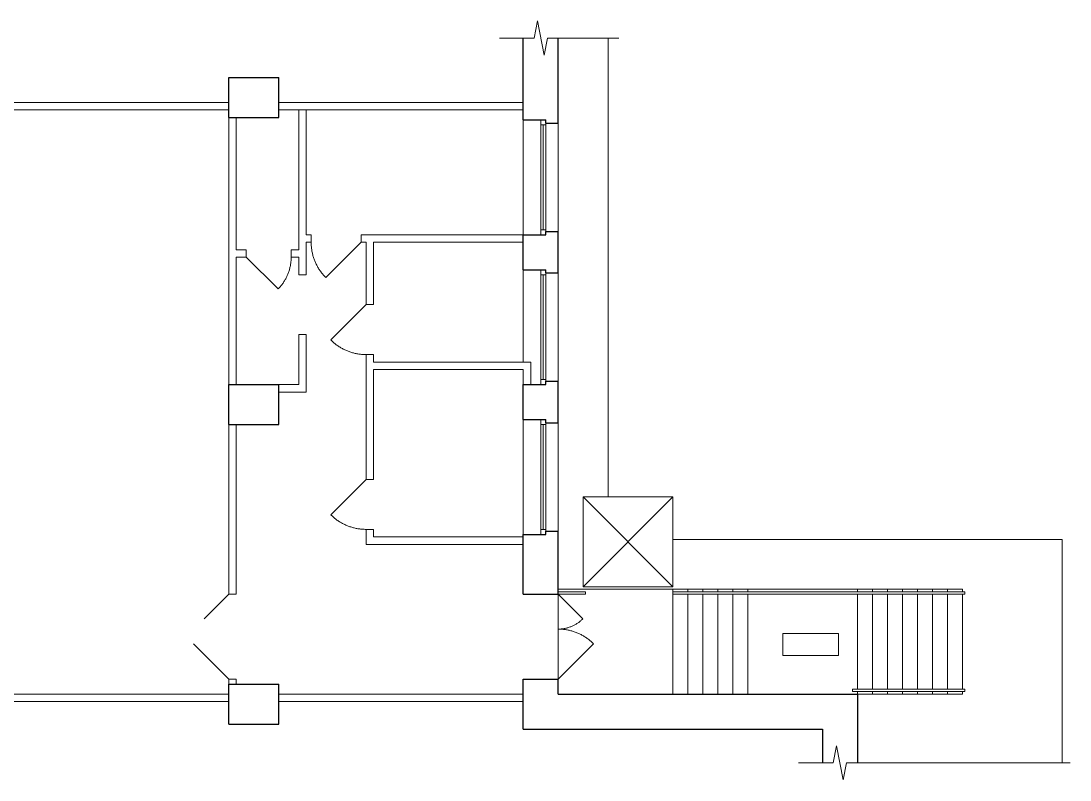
# Model space of a CAD drawing. Header units: metres. Extents: x 3.5 to 45.5, y 1.1 to 40.1.
# Drawn here: x 24.51 to 45.53, y 7.28 to 22.48 of the extents above; entities that cross this region are included whole.
import ezdxf

# ---------------------------------------------------------------- set-up
doc = ezdxf.new("R2010")
doc.units = ezdxf.units.M
doc.header["$MEASUREMENT"] = 0

msp = doc.modelspace()

# ---------------------------------------------------------------- linework, layer by layer
at = {"lineweight": 0}
for p, q in [((34.792, 22.139), (34.858, 22.482)), ((34.858, 22.482), (34.991, 21.797)), ((34.096, 22.139), (34.792, 22.139)), ((34.991, 21.797), (35.057, 22.139)), ((35.057, 22.139), (36.485, 22.139)), ((34.571, 18.201), (34.571, 20.501)), ((35.271, 18.266), (35.271, 20.436)), ((34.571, 15.651), (34.571, 17.501)), ((35.271, 15.266), (35.271, 17.436)), ((34.571, 12.201), (34.571, 14.501)), ((35.271, 12.266), (35.271, 14.436)), ((37.871, 11.051), (37.871, 11.101)), ((37.871, 9.001), (37.871, 11.001)), ((38.171, 11.051), (38.171, 11.101)), ((38.171, 9.001), (38.171, 11.001)), ((38.471, 11.051), (38.471, 11.101)), ((38.471, 9.001), (38.471, 11.001)), ((38.771, 11.051), (38.771, 11.101)), ((38.771, 9.001), (38.771, 11.001)), ((41.571, 11.051), (41.571, 11.101)), ((41.571, 9.101), (41.571, 11.001)), ((41.871, 11.051), (41.871, 11.101)), ((41.871, 9.101), (41.871, 11.001)), ((42.171, 11.051), (42.171, 11.101)), ((42.171, 9.101), (42.171, 11.001)), ((42.471, 11.051), (42.471, 11.101)), ((42.471, 9.101), (42.471, 11.001)), ((42.771, 11.051), (42.771, 11.101)), ((42.771, 9.101), (42.771, 11.001)), ((43.071, 11.051), (43.071, 11.101)), ((43.071, 9.101), (43.071, 11.001)), ((41.571, 9.001), (41.571, 9.051)), ((41.871, 9.001), (41.871, 9.051)), ((42.171, 9.001), (42.171, 9.051)), ((42.471, 9.001), (42.471, 9.051)), ((42.771, 9.001), (42.771, 9.051)), ((43.071, 9.001), (43.071, 9.051)), ((40.782, 7.624), (40.849, 7.966)), ((40.849, 7.966), (40.981, 7.282)), ((40.086, 7.624), (40.782, 7.624)), ((40.981, 7.282), (41.048, 7.624)), ((41.048, 7.624), (45.529, 7.624))]:
    msp.add_line(p, q, dxfattribs=at)
at = {"lineweight": 30}
for p, q in [((34.571, 20.501), (34.571, 22.139)), ((35.271, 20.436), (35.271, 22.139)), ((28.671, 20.551), (28.671, 21.351)), ((28.671, 21.351), (29.671, 21.351)), ((29.671, 20.551), (29.671, 21.351)), ((28.671, 20.551), (29.671, 20.551)), ((34.571, 20.501), (35.021, 20.501)), ((35.021, 20.436), (35.021, 20.501)), ((35.021, 20.436), (35.271, 20.436)), ((34.571, 18.201), (35.021, 18.201)), ((34.571, 17.501), (34.571, 18.201)), ((35.021, 18.266), (35.271, 18.266)), ((35.021, 18.201), (35.021, 18.266)), ((35.271, 17.436), (35.271, 18.266)), ((34.571, 17.501), (35.021, 17.501)), ((35.021, 17.436), (35.021, 17.501)), ((35.021, 17.436), (35.271, 17.436)), ((28.671, 14.401), (28.671, 15.201)), ((28.671, 15.201), (29.671, 15.201)), ((29.671, 14.401), (29.671, 15.201)), ((34.571, 15.201), (35.021, 15.201)), ((34.571, 14.501), (34.571, 15.201)), ((35.021, 15.266), (35.271, 15.266)), ((35.021, 15.201), (35.021, 15.266)), ((35.271, 14.436), (35.271, 15.266)), ((28.671, 14.401), (29.671, 14.401)), ((34.571, 14.501), (35.021, 14.501)), ((35.021, 14.436), (35.021, 14.501)), ((35.021, 14.436), (35.271, 14.436)), ((34.571, 12.201), (35.021, 12.201)), ((34.571, 11.001), (34.571, 12.201)), ((35.021, 12.201), (35.021, 12.266)), ((35.021, 12.266), (35.271, 12.266)), ((35.271, 11.001), (35.271, 12.266)), ((34.571, 8.301), (34.571, 9.301)), ((35.271, 9.001), (35.271, 9.301)), ((28.671, 9.201), (29.671, 9.201)), ((28.671, 8.401), (28.671, 9.201)), ((29.671, 8.401), (29.671, 9.201)), ((35.271, 9.001), (41.271, 9.001)), ((41.271, 9.001), (41.271, 7.624)), ((28.671, 8.401), (29.671, 8.401)), ((34.571, 8.301), (40.571, 8.301)), ((40.571, 8.301), (40.571, 7.624))]:
    msp.add_line(p, q, dxfattribs=at)
at = {"color": 7, "linetype": 'Continuous', "lineweight": 0}
for p, q in [((36.271, 12.951), (36.271, 22.139)), ((34.921, 18.201), (34.921, 20.501)), ((34.971, 18.301), (34.971, 20.401)), ((35.021, 18.201), (35.021, 20.501)), ((30.321, 18.051), (30.321, 18.033)), ((30.321, 18.033), (30.322, 18.015)), ((30.322, 18.015), (30.323, 17.997)), ((30.323, 17.997), (30.324, 17.978)), ((30.324, 17.978), (30.325, 17.96)), ((30.325, 17.96), (30.327, 17.942)), ((30.327, 17.942), (30.329, 17.924)), ((30.329, 17.924), (30.332, 17.906)), ((30.332, 17.906), (30.335, 17.888)), ((30.335, 17.888), (30.338, 17.87)), ((30.338, 17.87), (30.341, 17.852)), ((29.915, 17.648), (29.917, 17.665)), ((29.917, 17.665), (29.918, 17.682)), ((29.918, 17.682), (29.92, 17.7)), ((29.92, 17.717), (29.921, 17.734)), ((29.92, 17.7), (29.92, 17.717)), ((29.921, 17.734), (29.921, 17.751)), ((30.341, 17.852), (30.345, 17.834)), ((30.345, 17.834), (30.349, 17.816)), ((30.349, 17.816), (30.354, 17.798)), ((30.354, 17.798), (30.358, 17.781)), ((30.358, 17.781), (30.363, 17.763)), ((30.363, 17.763), (30.369, 17.746)), ((30.369, 17.746), (30.375, 17.728)), ((30.375, 17.728), (30.381, 17.711)), ((30.381, 17.711), (30.387, 17.694)), ((30.387, 17.694), (30.394, 17.677)), ((30.394, 17.677), (30.401, 17.66)), ((30.401, 17.66), (30.408, 17.643)), ((29.868, 17.447), (29.874, 17.463)), ((29.874, 17.463), (29.879, 17.48)), ((29.879, 17.48), (29.884, 17.496)), ((29.884, 17.496), (29.889, 17.513)), ((29.889, 17.513), (29.893, 17.529)), ((29.893, 17.529), (29.897, 17.546)), ((29.897, 17.546), (29.901, 17.563)), ((29.901, 17.563), (29.905, 17.58)), ((29.905, 17.58), (29.908, 17.597)), ((29.908, 17.597), (29.91, 17.614)), ((29.91, 17.614), (29.913, 17.631)), ((29.913, 17.631), (29.915, 17.648)), ((30.408, 17.643), (30.416, 17.627)), ((30.416, 17.627), (30.423, 17.61)), ((30.423, 17.61), (30.432, 17.594)), ((30.432, 17.594), (30.44, 17.578)), ((30.44, 17.578), (30.449, 17.562)), ((30.449, 17.562), (30.458, 17.546)), ((30.458, 17.546), (30.467, 17.53)), ((30.467, 17.53), (30.477, 17.515)), ((30.477, 17.515), (30.487, 17.5)), ((30.487, 17.5), (30.497, 17.484)), ((30.497, 17.484), (30.508, 17.469)), ((30.508, 17.469), (30.519, 17.455)), ((30.519, 17.455), (30.53, 17.44)), ((34.921, 15.201), (34.921, 17.501)), ((35.021, 15.201), (35.021, 17.501)), ((29.757, 17.234), (29.767, 17.248)), ((29.767, 17.248), (29.776, 17.262)), ((29.776, 17.262), (29.786, 17.277)), ((29.786, 17.277), (29.795, 17.291)), ((29.795, 17.291), (29.803, 17.306)), ((29.803, 17.306), (29.812, 17.321)), ((29.812, 17.321), (29.82, 17.337)), ((29.82, 17.337), (29.828, 17.352)), ((29.828, 17.352), (29.835, 17.367)), ((29.835, 17.367), (29.842, 17.383)), ((29.842, 17.383), (29.849, 17.399)), ((29.849, 17.399), (29.856, 17.415)), ((29.856, 17.415), (29.862, 17.431)), ((29.862, 17.431), (29.868, 17.447)), ((30.53, 17.44), (30.541, 17.426)), ((30.541, 17.426), (30.552, 17.412)), ((30.552, 17.412), (30.564, 17.398)), ((30.564, 17.398), (30.576, 17.384)), ((30.576, 17.384), (30.589, 17.37)), ((30.589, 17.37), (30.601, 17.357)), ((30.601, 17.357), (30.614, 17.344)), ((34.971, 15.301), (34.971, 17.401)), ((29.657, 17.115), (29.67, 17.127)), ((29.67, 17.127), (29.681, 17.14)), ((29.681, 17.14), (29.693, 17.153)), ((29.693, 17.153), (29.704, 17.165)), ((29.704, 17.165), (29.715, 17.179)), ((29.715, 17.179), (29.726, 17.192)), ((29.726, 17.192), (29.737, 17.206)), ((29.737, 17.206), (29.747, 17.22)), ((29.747, 17.22), (29.757, 17.234)), ((30.714, 16.094), (30.727, 16.081)), ((30.727, 16.081), (30.74, 16.069)), ((30.74, 16.069), (30.754, 16.057)), ((30.754, 16.057), (30.767, 16.044)), ((30.767, 16.044), (30.781, 16.033)), ((30.781, 16.033), (30.796, 16.021)), ((30.796, 16.021), (30.81, 16.01)), ((30.81, 16.01), (30.824, 15.999)), ((30.824, 15.999), (30.839, 15.988)), ((30.839, 15.988), (30.854, 15.978)), ((30.854, 15.978), (30.869, 15.967)), ((30.869, 15.967), (30.885, 15.957)), ((30.885, 15.957), (30.9, 15.948)), ((30.9, 15.948), (30.916, 15.938)), ((30.916, 15.938), (30.932, 15.929)), ((30.932, 15.929), (30.948, 15.92)), ((30.948, 15.92), (30.964, 15.912)), ((30.964, 15.912), (30.98, 15.904)), ((30.98, 15.904), (30.997, 15.896)), ((30.997, 15.896), (31.013, 15.888)), ((31.013, 15.888), (31.03, 15.881)), ((31.03, 15.881), (31.047, 15.874)), ((31.047, 15.874), (31.064, 15.867)), ((31.064, 15.867), (31.081, 15.861)), ((31.081, 15.861), (31.098, 15.855)), ((31.098, 15.855), (31.115, 15.849)), ((31.115, 15.849), (31.133, 15.844)), ((31.133, 15.844), (31.15, 15.839)), ((31.15, 15.839), (31.168, 15.834)), ((31.168, 15.834), (31.186, 15.829)), ((31.186, 15.829), (31.204, 15.825)), ((31.204, 15.825), (31.221, 15.821)), ((31.221, 15.821), (31.239, 15.818)), ((31.239, 15.818), (31.257, 15.815)), ((31.257, 15.815), (31.275, 15.812)), ((31.275, 15.812), (31.294, 15.809)), ((31.294, 15.809), (31.312, 15.807)), ((31.312, 15.807), (31.33, 15.805)), ((31.33, 15.805), (31.348, 15.804)), ((31.348, 15.804), (31.366, 15.803)), ((31.366, 15.803), (31.385, 15.802)), ((31.385, 15.802), (31.403, 15.801)), ((31.403, 15.801), (31.421, 15.801)), ((34.921, 12.201), (34.921, 14.501)), ((34.971, 12.301), (34.971, 14.401)), ((35.021, 12.201), (35.021, 14.501)), ((35.771, 12.951), (37.571, 11.151)), ((35.771, 11.151), (37.571, 12.951)), ((30.714, 12.594), (30.727, 12.581)), ((30.727, 12.581), (30.74, 12.569)), ((30.74, 12.569), (30.754, 12.557)), ((30.754, 12.557), (30.767, 12.544)), ((30.767, 12.544), (30.781, 12.533)), ((30.781, 12.533), (30.796, 12.521)), ((30.796, 12.521), (30.81, 12.51)), ((30.81, 12.51), (30.824, 12.499)), ((30.824, 12.499), (30.839, 12.488)), ((30.839, 12.488), (30.854, 12.478)), ((30.854, 12.478), (30.869, 12.467)), ((30.869, 12.467), (30.885, 12.457)), ((30.885, 12.457), (30.9, 12.448)), ((30.9, 12.448), (30.916, 12.438)), ((30.916, 12.438), (30.932, 12.429)), ((30.932, 12.429), (30.948, 12.42)), ((30.948, 12.42), (30.964, 12.412)), ((30.964, 12.412), (30.98, 12.404)), ((30.98, 12.404), (30.997, 12.396)), ((30.997, 12.396), (31.013, 12.388)), ((31.013, 12.388), (31.03, 12.381)), ((31.03, 12.381), (31.047, 12.374)), ((31.047, 12.374), (31.064, 12.367)), ((31.064, 12.367), (31.081, 12.361)), ((31.081, 12.361), (31.098, 12.355)), ((31.098, 12.355), (31.115, 12.349)), ((31.115, 12.349), (31.133, 12.344)), ((31.133, 12.344), (31.15, 12.339)), ((31.15, 12.339), (31.168, 12.334)), ((31.168, 12.334), (31.186, 12.329)), ((31.186, 12.329), (31.204, 12.325)), ((31.204, 12.325), (31.221, 12.321)), ((31.221, 12.321), (31.239, 12.318)), ((31.239, 12.318), (31.257, 12.315)), ((31.257, 12.315), (31.275, 12.312)), ((31.275, 12.312), (31.294, 12.309)), ((31.294, 12.309), (31.312, 12.307)), ((31.312, 12.307), (31.33, 12.305)), ((31.33, 12.305), (31.348, 12.304)), ((31.348, 12.304), (31.366, 12.303)), ((31.366, 12.303), (31.385, 12.302)), ((31.385, 12.302), (31.403, 12.301)), ((31.403, 12.301), (31.421, 12.301)), ((37.571, 12.101), (45.371, 12.101)), ((45.371, 7.624), (45.371, 12.101)), ((35.271, 11.001), (35.271, 9.301)), ((35.271, 10.304), (35.286, 10.304)), ((35.289, 10.304), (35.271, 10.304)), ((35.286, 10.304), (35.301, 10.305)), ((35.308, 10.303), (35.289, 10.304)), ((35.301, 10.305), (35.317, 10.305)), ((35.326, 10.302), (35.308, 10.303)), ((35.317, 10.305), (35.332, 10.307)), ((35.344, 10.301), (35.326, 10.302)), ((35.332, 10.307), (35.347, 10.308)), ((35.347, 10.308), (35.362, 10.31)), ((35.362, 10.31), (35.377, 10.312)), ((35.377, 10.312), (35.392, 10.314)), ((35.392, 10.314), (35.407, 10.317)), ((35.407, 10.317), (35.422, 10.32)), ((35.422, 10.32), (35.437, 10.324)), ((35.437, 10.324), (35.452, 10.328)), ((35.452, 10.328), (35.466, 10.332)), ((35.466, 10.332), (35.481, 10.336)), ((35.481, 10.336), (35.495, 10.341)), ((35.495, 10.341), (35.51, 10.346)), ((35.51, 10.346), (35.524, 10.351)), ((35.524, 10.351), (35.538, 10.357)), ((35.538, 10.357), (35.552, 10.363)), ((35.552, 10.363), (35.566, 10.369)), ((35.566, 10.369), (35.579, 10.376)), ((35.579, 10.376), (35.593, 10.383)), ((35.593, 10.383), (35.606, 10.39)), ((35.606, 10.39), (35.62, 10.397)), ((35.62, 10.397), (35.633, 10.405)), ((35.633, 10.405), (35.646, 10.413)), ((35.646, 10.413), (35.658, 10.421)), ((35.658, 10.421), (35.671, 10.43)), ((35.671, 10.43), (35.683, 10.439)), ((35.683, 10.439), (35.696, 10.448)), ((35.696, 10.448), (35.708, 10.457)), ((35.708, 10.457), (35.719, 10.467)), ((35.719, 10.467), (35.731, 10.477)), ((35.731, 10.477), (35.742, 10.487)), ((35.742, 10.487), (35.753, 10.498)), ((35.753, 10.498), (35.764, 10.508)), ((35.362, 10.3), (35.344, 10.301)), ((35.381, 10.298), (35.362, 10.3)), ((35.399, 10.296), (35.381, 10.298)), ((35.417, 10.293), (35.399, 10.296)), ((35.435, 10.29), (35.417, 10.293)), ((35.453, 10.287), (35.435, 10.29)), ((35.471, 10.284), (35.453, 10.287)), ((35.489, 10.28), (35.471, 10.284)), ((35.507, 10.276), (35.489, 10.28)), ((35.525, 10.271), (35.507, 10.276)), ((35.542, 10.267), (35.525, 10.271)), ((35.56, 10.261), (35.542, 10.267)), ((35.577, 10.256), (35.56, 10.261)), ((35.595, 10.25), (35.577, 10.256)), ((35.612, 10.244), (35.595, 10.25)), ((35.629, 10.238), (35.612, 10.244)), ((35.646, 10.231), (35.629, 10.238)), ((35.663, 10.224), (35.646, 10.231)), ((35.68, 10.217), (35.663, 10.224)), ((35.697, 10.209), (35.68, 10.217)), ((35.713, 10.201), (35.697, 10.209)), ((35.729, 10.193), (35.713, 10.201)), ((35.746, 10.184), (35.729, 10.193)), ((35.762, 10.176), (35.746, 10.184)), ((35.778, 10.167), (35.762, 10.176)), ((35.793, 10.157), (35.778, 10.167)), ((35.809, 10.147), (35.793, 10.157)), ((35.824, 10.137), (35.809, 10.147)), ((35.839, 10.127), (35.824, 10.137)), ((35.854, 10.117), (35.839, 10.127)), ((35.869, 10.106), (35.854, 10.117)), ((35.884, 10.095), (35.869, 10.106)), ((35.898, 10.084), (35.884, 10.095)), ((39.773, 10.215), (40.886, 10.215)), ((39.773, 9.777), (39.773, 10.215)), ((40.886, 10.215), (40.886, 9.777)), ((35.912, 10.072), (35.898, 10.084)), ((35.926, 10.06), (35.912, 10.072)), ((35.94, 10.048), (35.926, 10.06)), ((35.954, 10.036), (35.94, 10.048)), ((35.967, 10.023), (35.954, 10.036)), ((35.98, 10.01), (35.967, 10.023)), ((40.886, 9.777), (39.773, 9.777))]:
    msp.add_line(p, q, dxfattribs=at)
at = {"lineweight": 13}
for p, q in [((23.621, 20.851), (28.671, 20.851)), ((29.671, 20.851), (34.571, 20.851)), ((23.621, 20.701), (28.671, 20.701)), ((29.671, 20.701), (34.571, 20.701)), ((35.271, 11.101), (43.371, 11.101)), ((37.571, 11.051), (37.571, 11.101)), ((37.571, 9.001), (37.571, 11.051)), ((39.071, 11.051), (39.071, 11.101)), ((39.071, 9.001), (39.071, 11.001)), ((41.271, 11.051), (41.271, 11.101)), ((41.271, 9.101), (41.271, 11.001)), ((43.371, 11.051), (43.371, 11.101)), ((43.371, 9.101), (43.371, 11.001)), ((41.171, 9.051), (41.171, 9.101)), ((41.271, 9.001), (41.271, 9.051)), ((43.371, 9.001), (43.371, 9.051)), ((23.621, 9.001), (28.671, 9.001)), ((23.621, 8.851), (28.671, 8.851)), ((29.671, 9.001), (34.571, 9.001)), ((29.671, 8.851), (34.571, 8.851)), ((41.271, 9.001), (43.371, 9.001))]:
    msp.add_line(p, q, dxfattribs=at)
at = {"color": 7, "linetype": 'Continuous', "lineweight": 13}
for p, q in [((30.071, 17.901), (30.071, 20.701)), ((30.221, 18.201), (30.221, 20.701)), ((28.671, 15.201), (28.671, 20.551)), ((28.821, 17.901), (28.821, 20.551)), ((34.921, 20.501), (35.021, 20.501)), ((34.921, 20.401), (34.921, 20.501)), ((35.021, 20.401), (34.921, 20.401)), ((35.021, 20.501), (35.021, 20.401)), ((34.921, 18.301), (35.021, 18.301)), ((34.921, 18.201), (34.921, 18.301)), ((35.021, 18.301), (35.021, 18.201)), ((30.321, 18.201), (30.221, 18.201)), ((30.321, 18.051), (30.321, 18.201)), ((34.571, 18.201), (31.321, 18.201)), ((31.321, 18.051), (31.321, 18.201)), ((35.021, 18.201), (34.921, 18.201)), ((29.021, 17.901), (28.821, 17.901)), ((29.021, 17.751), (29.021, 17.901)), ((30.071, 17.901), (29.921, 17.901)), ((29.921, 17.751), (29.921, 17.901)), ((30.321, 18.051), (30.221, 18.051)), ((30.221, 17.401), (30.221, 18.051)), ((31.321, 18.051), (30.614, 17.344)), ((31.421, 18.051), (31.321, 18.051)), ((31.421, 16.801), (31.421, 18.051)), ((34.571, 18.051), (31.571, 18.051)), ((31.571, 16.801), (31.571, 18.051)), ((28.821, 15.201), (28.821, 17.751)), ((29.021, 17.751), (28.821, 17.751)), ((29.021, 17.751), (29.657, 17.115)), ((30.071, 17.751), (29.921, 17.751)), ((30.071, 17.401), (30.071, 17.751)), ((34.921, 17.501), (35.021, 17.501)), ((34.921, 17.401), (34.921, 17.501)), ((35.021, 17.501), (35.021, 17.401)), ((30.071, 17.401), (30.221, 17.401)), ((35.021, 17.401), (34.921, 17.401)), ((31.421, 16.801), (30.714, 16.094)), ((31.571, 16.801), (31.421, 16.801)), ((30.071, 15.201), (30.071, 16.201)), ((30.071, 16.201), (30.221, 16.201)), ((30.221, 15.051), (30.221, 16.201)), ((31.421, 13.301), (31.421, 15.801)), ((31.571, 15.801), (31.421, 15.801)), ((31.571, 15.651), (31.571, 15.801)), ((34.721, 15.651), (31.571, 15.651)), ((34.721, 15.201), (34.721, 15.651)), ((34.571, 15.501), (31.571, 15.501)), ((31.571, 13.301), (31.571, 15.501)), ((34.571, 15.201), (34.571, 15.501)), ((29.671, 15.201), (30.071, 15.201)), ((34.921, 15.301), (35.021, 15.301)), ((34.921, 15.201), (34.921, 15.301)), ((35.021, 15.201), (34.921, 15.201)), ((35.021, 15.301), (35.021, 15.201)), ((29.671, 15.051), (30.221, 15.051)), ((28.671, 14.401), (28.671, 11.001)), ((28.821, 14.401), (28.821, 11.001)), ((34.921, 14.501), (35.021, 14.501)), ((34.921, 14.401), (34.921, 14.501)), ((35.021, 14.401), (34.921, 14.401)), ((35.021, 14.501), (35.021, 14.401)), ((31.421, 13.301), (30.714, 12.594)), ((31.571, 13.301), (31.421, 13.301)), ((35.771, 11.151), (35.771, 12.951)), ((35.771, 12.951), (37.571, 12.951)), ((37.571, 12.951), (37.571, 11.151)), ((31.421, 12.001), (31.421, 12.301)), ((31.571, 12.301), (31.421, 12.301)), ((31.571, 12.151), (31.571, 12.301)), ((34.921, 12.301), (35.021, 12.301)), ((34.921, 12.201), (34.921, 12.301)), ((35.021, 12.201), (34.921, 12.201)), ((35.021, 12.301), (35.021, 12.201)), ((34.571, 12.001), (31.421, 12.001)), ((34.571, 12.151), (31.571, 12.151)), ((37.571, 11.151), (35.771, 11.151)), ((28.671, 11.001), (28.178, 10.508)), ((28.821, 11.001), (28.671, 11.001)), ((35.271, 11.051), (35.821, 11.051)), ((35.271, 11.001), (35.821, 11.001)), ((35.271, 11.001), (35.764, 10.508)), ((35.821, 11.051), (35.821, 11.001)), ((37.571, 11.051), (43.421, 11.051)), ((37.571, 11.001), (43.421, 11.001)), ((43.421, 11.001), (43.421, 11.051)), ((28.671, 9.301), (27.962, 10.01)), ((35.271, 9.301), (35.98, 10.01)), ((28.821, 9.301), (28.671, 9.301)), ((28.671, 9.301), (28.671, 9.201)), ((28.821, 9.301), (28.821, 9.201)), ((41.171, 9.101), (43.421, 9.101)), ((41.171, 9.051), (43.421, 9.051)), ((43.421, 9.101), (43.421, 9.051))]:
    msp.add_line(p, q, dxfattribs=at)
at = {"color": 7, "linetype": 'Continuous', "lineweight": 30}
for p, q in [((34.571, 11.001), (35.271, 11.001)), ((34.571, 9.301), (35.271, 9.301))]:
    msp.add_line(p, q, dxfattribs=at)

doc.saveas('drawing.dxf')
